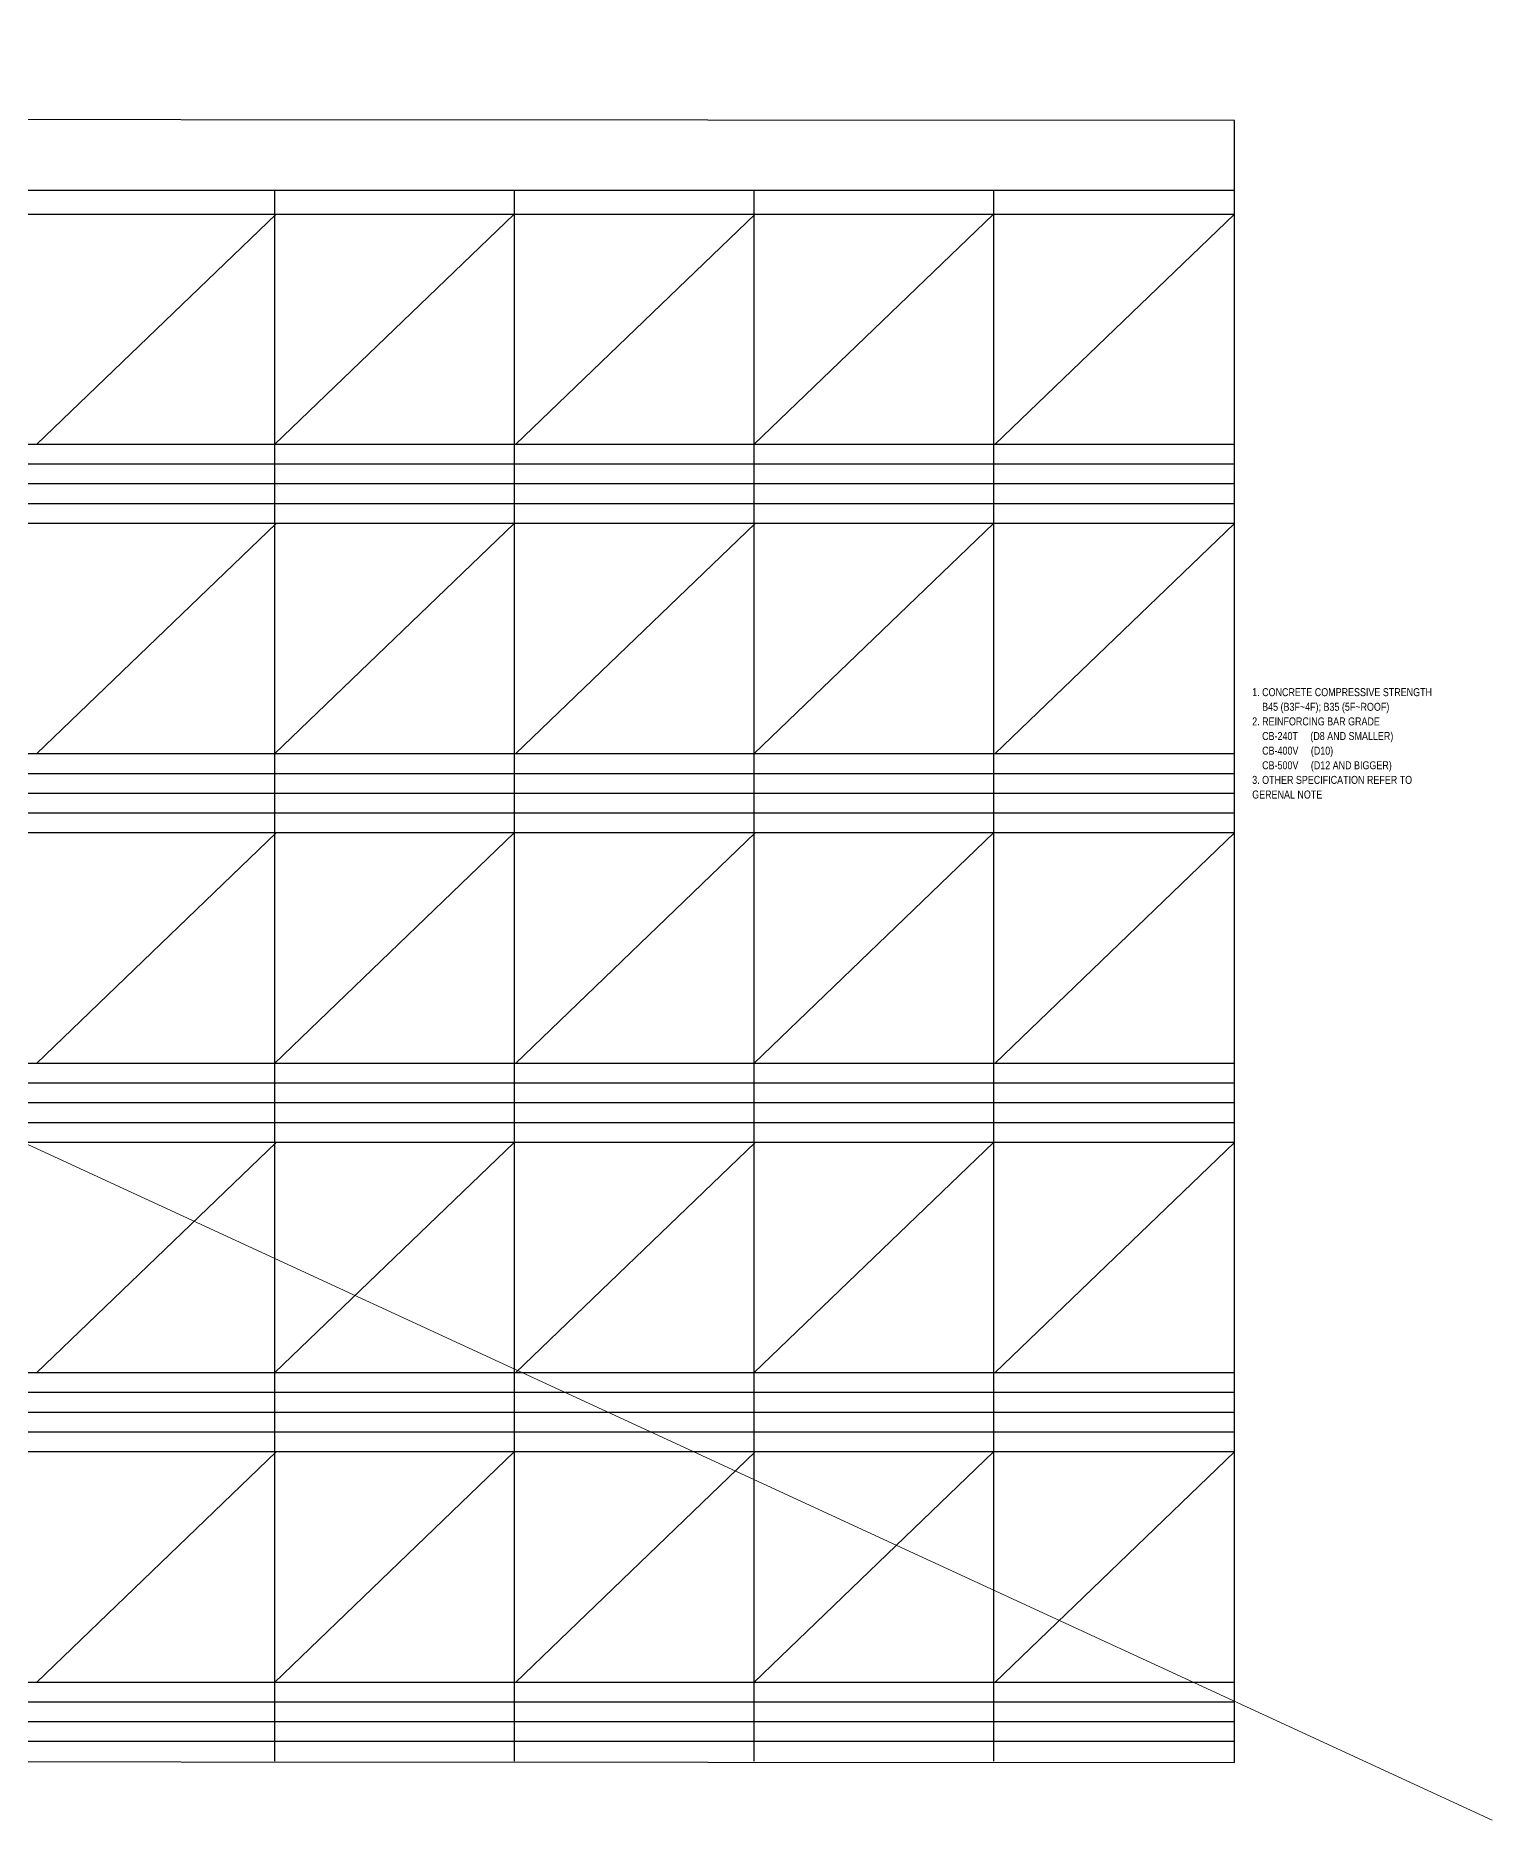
# Model space of a CAD drawing. Header units: millimetres. Extents: x 49323 to 406889, y -6102 to 181761.
# Drawn here: x 366211 to 380960, y 67394 to 85459 of the extents above; entities that cross this region are included whole.
import ezdxf

# ---------------------------------------------------------------- set-up
doc = ezdxf.new("R2010")
doc.units = ezdxf.units.MM
doc.layers.get('Defpoints').update_dxf_attribs({"color": 151, "lineweight": 9})
doc.layers.add('A-ANNO-LEAD', color=4, linetype='Continuous')
doc.layers.add('TIT1', color=3, linetype='Continuous')
doc.layers.add('NDC_S_DIM', color=1, linetype='Continuous', lineweight=15)
doc.styles.add('ARIAL', font='arial.ttf', dxfattribs={"width": 0.8})

# ---------------------------------------------------------------- blocks, each defined once
blk = doc.blocks.new('GN')
at = {"layer": 'TIT1', "insert": (0, 0), "char_height": 81, "width": 1996.3, "attachment_point": 1, "line_spacing_factor": 1.096296, "style": 'ARIAL'}
blk.add_mtext('\\A1;1. CONCRETE COMPRESSIVE STRENGTH\\P    B45 (B3F~4F); B35 (5F~ROOF)\\P2. REINFORCING BAR GRADE\\P    CB-240T     (D8 AND SMALLER)\\P    CB-400V     (D10)\\P    CB-500V     (D12 AND BIGGER)\\P3. OTHER SPECIFICATION REFER TO GERENAL NOTE ', dxfattribs=at)

msp = doc.modelspace()

# ---------------------------------------------------------------- linework, layer by layer
at = {"layer": 'A-ANNO-LEAD'}
msp.add_lwpolyline([(357013.7, 67994), (378348.7, 67980.8), (378348.7, 84600.8), (357013.7, 84614)], close=True, dxfattribs=at)
at = {"layer": 'Defpoints', "ltscale": 40}
msp.add_line((302635, 103524.5), (380959.6, 67394), dxfattribs=at)
at = {"layer": 'TIT1', "color": 2}
msp.add_line((357013.7, 83894), (378348.7, 83894), dxfattribs=at)
at = {"layer": 'TIT1'}
for p, q in [((368629.9, 83894), (368629.9, 67994)), ((371056, 83894), (371056, 67994)), ((373482.1, 83894), (373482.1, 67994)), ((375908.2, 83894), (375908.2, 67994)), ((357013.7, 83654), (378348.7, 83654)), ((378348.7, 80521.3), (357013.7, 80521.3)), ((378348.7, 77388.6), (357013.7, 77388.6)), ((378348.7, 74255.9), (357013.7, 74255.9)), ((378348.7, 71123.2), (357013.7, 71123.2))]:
    msp.add_line(p, q, dxfattribs=at)
at = {"layer": 'TIT1', "color": 8}
for p, q in [((378348.7, 81321.3), (357641.6, 81321.3)), ((378348.7, 81121.3), (357641.6, 81121.3)), ((378348.7, 80921.3), (357641.6, 80921.3)), ((378348.7, 80721.3), (357641.6, 80721.3)), ((378348.7, 78188.6), (357641.6, 78188.6)), ((378348.7, 77988.6), (357641.6, 77988.6)), ((378348.7, 77788.6), (357641.6, 77788.6)), ((378348.7, 77588.6), (358070.8, 77588.6)), ((378348.7, 75055.9), (357641.6, 75055.9)), ((378348.7, 74855.9), (357641.6, 74855.9)), ((378348.7, 74655.9), (357641.6, 74655.9)), ((378348.7, 74455.9), (358070.8, 74455.9)), ((378348.7, 71923.2), (357641.6, 71923.2)), ((378348.7, 71723.2), (357641.6, 71723.2)), ((378348.7, 71523.2), (357641.6, 71523.2)), ((378348.7, 71323.2), (358070.8, 71323.2)), ((378348.7, 68790.4), (357641.6, 68790.4)), ((378348.7, 68590.4), (357641.6, 68590.4)), ((378348.7, 68390.4), (357641.6, 68390.4)), ((378348.7, 68190.4), (358070.8, 68190.4))]:
    msp.add_line(p, q, dxfattribs=at)
for points in [[(368644.3, 83654), (366218.2, 81321.3)], [(371056, 83654), (368629.9, 81321.3)], [(373496.5, 83654), (371070.4, 81321.3)], [(375908.2, 83654), (373482.1, 81321.3)], [(378348.7, 83654), (375922.6, 81321.3)], [(368644.3, 80521.3), (366218.2, 78188.6)], [(371056, 80521.3), (368629.9, 78188.6)], [(373496.5, 80521.3), (371070.4, 78188.6)], [(375908.2, 80521.3), (373482.1, 78188.6)], [(378348.7, 80521.3), (375922.6, 78188.6)], [(368644.3, 77388.6), (366218.2, 75055.9)], [(371056, 77388.6), (368629.9, 75055.9)], [(373496.5, 77388.6), (371070.4, 75055.9)], [(375908.2, 77388.6), (373482.1, 75055.9)], [(378348.7, 77388.6), (375922.6, 75055.9)], [(368644.3, 74255.9), (366218.2, 71923.2)], [(371056, 74255.9), (368629.9, 71923.2)], [(373496.5, 74255.9), (371070.4, 71923.2)], [(375908.2, 74255.9), (373482.1, 71923.2)], [(378348.7, 74255.9), (375922.6, 71923.2)], [(368644.3, 71123.2), (366218.2, 68790.4)], [(371056, 71123.2), (368629.9, 68790.4)], [(373496.5, 71123.2), (371070.4, 68790.4)], [(375908.2, 71123.2), (373482.1, 68790.4)], [(378348.7, 71123.2), (375922.6, 68790.4)]]:
    msp.add_lwpolyline(points, dxfattribs=at)

# ---------------------------------------------------------------- block references
at = {"layer": 'NDC_S_DIM'}
msp.add_blockref('GN', (378528.4, 78854.5), dxfattribs=at)

doc.saveas('drawing.dxf')
